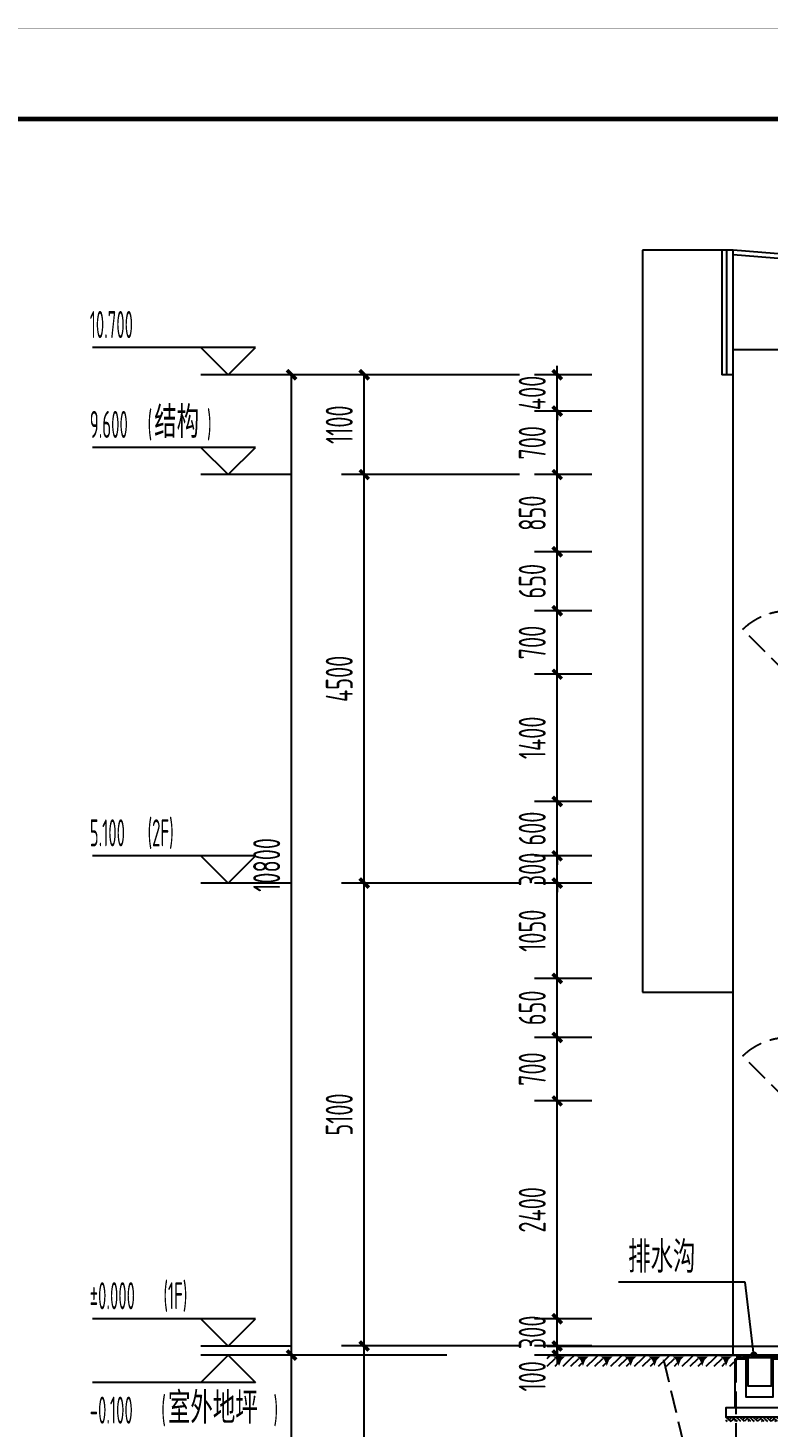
# Model space of a CAD drawing. Extents: x -19968 to 86481, y -139706 to -66979.
# Drawn here: x 8407 to 16564, y -95715 to -80302 of the extents above; entities that cross this region are included whole.
import ezdxf

# ---------------------------------------------------------------- set-up
doc = ezdxf.new("R2010")
doc.units = 0
doc.header["$LTSCALE"] = 1000
doc.header["$MEASUREMENT"] = 0
doc.linetypes.add('DASH', pattern=[0.35, 0.25, -0.1])
for name, color, linetype in [('01-标注_尺寸', 124, 'Continuous'), ('01-标注_标高', 200, 'Continuous'), ('01-标注_符号', 200, 'Continuous'), ('01-标注_轴线坐标', 132, 'Continuous'), ('02-TEXT_标注', 130, 'Continuous'), ('05-填充_天正', 26, 'Continuous'), ('A-D_龙骨', 152, 'Continuous'), ('A-SUR_保温', 222, 'Continuous'), ('A-SUR_看线', 231, 'Continuous'), ('A-SUR_面层', 191, 'Continuous'), ('A_STR-砌块墙', 121, 'Continuous'), ('构造物', 145, 'Continuous')]:
    doc.layers.add(name, color=color, linetype=linetype)
doc.layers.add('04-不打印_辅助线', color=165, linetype='Continuous', plot=False)
doc.styles.add('_TCH_DIM', font='ros1.shx', dxfattribs={"width": 0.75, "bigfont": 'jd.shx'})
doc.styles.add('_TCH_DIM_T3', font='ros1.shx', dxfattribs={"width": 0.705882, "bigfont": 'jd.shx'})
doc.dimstyles.new('_TCH_ARCH&&100', dxfattribs={"dimtxt": 297.5, "dimasz": 100, "dimexe": 250, "dimexo": 300, "dimgap": 126.25, "dimtad": 1, "dimdec": 0, "dimzin": 0, "dimdsep": 46, "dimtxsty": '_TCH_DIM_T3', "dimblk": 'ARCHTICK', "dimcen": 0.09, "dimclrt": 7, "dimazin": 2, "dimtfac": 1, "dimtdec": 0, "dimtix": 1, "dimtmove": 2, "dimatfit": 3, "dimfxl": 0, "dimtolj": 1, "dimtzin": 0, "dimarcsym": 0})
pattern_1 = [(45, (4697.017, 670), (-17.96051, 17.96051), []), (45, (4714.977, 670), (-17.96051, 17.96051), [12.7, -6.35])]

# ---------------------------------------------------------------- blocks, each defined once
blk = doc.blocks.new('A$C0F0450A9')
for points in [[(-125, 0), (-125, -1372)], [(-75, 0), (-75, -1372)], [(16900, -1372), (0, 0)], [(16282, -1372), (0, -50)], [(775, -113), (775, -1372)], [(825, -117), (825, -1372)], [(1675, -186), (1675, -1372)], [(1725, -190), (1725, -1372)], [(2575, -259), (2575, -1372)], [(2625, -263), (2625, -1372)], [(3475, -332), (3475, -1372)], [(3525, -336), (3525, -1372)], [(4375, -405), (4375, -1372)], [(4425, -409), (4425, -1372)], [(5275, -478), (5275, -1372)], [(5325, -483), (5325, -1372)], [(6175, -552), (6175, -1372)], [(6225, -556), (6225, -1372)], [(7075, -625), (7075, -1372)], [(7125, -629), (7125, -1372)], [(7975, -698), (7975, -1372)], [(8025, -702), (8025, -1372)], [(8875, -771), (8875, -1372)], [(8925, -775), (8925, -1372)], [(9775, -844), (9775, -1372)], [(9825, -848), (9825, -1372)], [(10675, -917), (10675, -1372)], [(10725, -921), (10725, -1372)], [(11575, -990), (11575, -1372)], [(11625, -994), (11625, -1372)], [(12475, -1063), (12475, -1372)], [(12525, -1067), (12525, -1372)], [(13375, -1136), (13375, -1372)], [(13425, -1140), (13425, -1372)], [(14275, -1209), (14275, -1372)], [(14325, -1213), (14325, -1372)], [(0, -1372), (-125, -1372)], [(15175, -1282), (15175, -1372)], [(15225, -1286), (15225, -1372)], [(16075, -1355), (16075, -1372)], [(16125, -1360), (16125, -1372)]]:
    blk.add_lwpolyline(points)
blk = doc.blocks.new('图框-A1+1-4')
for points, const_width in [([(0, 0), (1051, 0), (1051, 594), (0, 594)], 0.05), ([(976, 584), (25, 584), (25, 10), (976, 10)], 0.5)]:
    blk.add_lwpolyline(points, close=True, dxfattribs=dict(const_width=const_width))
blk = doc.blocks.new('A$C64AB60F3')
at = {"layer": 'A-D_龙骨', "linetype": 'DASH'}
blk.add_lwpolyline([(0, 0), (495, 495)], dxfattribs=at)
blk.add_arc((0, 0), 700, 45, 90, dxfattribs=at)
blk = doc.blocks.new('dartt')
at = {"transparency": 33554641}
h = blk.add_hatch(dxfattribs=at)
h.set_pattern_fill('ANSI32', color=26)
h.set_pattern_definition([(45, (1294.211, 122.3605), (-3.367596, 3.367596), []), (45, (1296.4563, 122.3605), (-3.367596, 3.367596), [])])
edge = h.paths.add_edge_path()
edge.add_arc((0, 21), 4, 0, 90)
edge.add_line((0, 25), (0, 0))
edge.add_line((0, 0), (25, 0))
edge.add_arc((21, 0), 4, 0, 90)
edge.add_line((21, 4), (4, 4))
edge.add_line((4, 4), (4, 21))
blk.add_lwpolyline([(0, 25), (0, 0), (25, 0)])
blk.add_lwpolyline([(0, 25), (0, 25, -0.414214), (4, 21), (4, 4), (21, 4, -0.414214), (25, 0), (25, 0)], format="xyb")
blk = doc.blocks.new('$LinePat$素土夯实')
at = {"color": 0}
for p, q in [((0, -210), (210, 0)), ((120, -300), (420, 0)), ((420, 0), (608, -188)), ((495, -300), (795, 0)), ((615, 0), (705, -90)), ((210, -210), (300, -300)), ((315, -105), (502, -293)), ((705, -300), (795, -210))]:
    blk.add_line(p, q, dxfattribs=at)
blk = doc.blocks.new('drsrtg')
at = {"layer": '05-填充_天正'}
h = blk.add_hatch(dxfattribs=at)
h.set_pattern_fill('ANSI33', color=256, scale=8)
h.set_pattern_definition([(45, (4711.517, 670), (-17.96051, 17.96051), []), (45, (4729.477, 670), (-17.96051, 17.96051), [12.7, -6.35])])
h.paths.add_polyline_path([(-608, 580), (-608, 550), (-513, 550), (-513, 580)])
h = blk.add_hatch(dxfattribs=at)
h.set_pattern_fill('ANSI33', color=256, scale=8)
h.set_pattern_definition(pattern_1)
h.paths.add_polyline_path([(-448, 550), (-448, 580), (-498, 580), (-498, 550)])
h = blk.add_hatch(dxfattribs=at)
h.set_pattern_fill('ANSI33', color=256, scale=8)
h.set_pattern_definition(pattern_1)
h.paths.add_polyline_path([(-383, 550), (-383, 580), (-433, 580), (-433, 550)])
h = blk.add_hatch(dxfattribs=at)
h.set_pattern_fill('ANSI33', color=256, scale=8)
h.set_pattern_definition(pattern_1)
h.paths.add_polyline_path([(-318, 550), (-318, 580), (-368, 580), (-368, 550)])
h = blk.add_hatch(dxfattribs=at)
h.set_pattern_fill('ANSI33', color=256, scale=8)
h.set_pattern_definition(pattern_1)
h.paths.add_polyline_path([(-253, 550), (-253, 580), (-303, 580), (-303, 550)])
h = blk.add_hatch(dxfattribs=at)
h.set_pattern_fill('ANSI33', color=256, scale=8)
h.set_pattern_definition([(45, (4721.517, 670), (-17.96051, 17.96051), []), (45, (4739.477, 670), (-17.96051, 17.96051), [12.7, -6.35])])
h.paths.add_polyline_path([(-108, 550), (-108, 580), (-238, 580), (-238, 550)])
blk.add_lwpolyline([(-500, 550), (-500, 240), (-240, 240), (-240, 550)], dxfattribs=at)
at = {"layer": 'A-SUR_面层'}
for p, q in [((-108, 580), (-608, 580)), ((-608, 550), (-608, 580)), ((-108, 550), (-608, 550)), ((-513, 550), (-513, 580)), ((-498, 550), (-498, 580)), ((-448, 550), (-448, 580)), ((-433, 550), (-433, 580)), ((-383, 550), (-383, 580)), ((-368, 550), (-368, 580)), ((-318, 550), (-318, 580)), ((-303, 550), (-303, 580)), ((-253, 550), (-253, 580)), ((-238, 550), (-238, 580)), ((-108, 550), (-108, 580))]:
    blk.add_line(p, q, dxfattribs=at)
at = {"layer": 'A_STR-砌块墙'}
for points in [[(-640, 540), (-520, 540), (-520, 120), (-220, 120), (-220, 540), (-100, 540), (-100, 0), (-640, 0), (-640, 540)], [(-100, 0), (-740, 0), (-740, -100), (0, -100), (0, 0), (-520, 0)]]:
    blk.add_lwpolyline(points, dxfattribs=at)
at = {"layer": 'A-SUR_看线', "xscale": -0.1861635220123852, "yscale": 0.1666666666666667, "zscale": 0.1666666666666667}
for p in [(-592, -100), (-444, -100), (-296, -100), (-148, -100), (0, -100)]:
    blk.add_blockref('$LinePat$素土夯实', p, dxfattribs=at)
at = {"layer": '构造物', "linetype": 'DASH', "ltscale": 0.2}
blk.add_blockref('dartt', (-620, 540), dxfattribs=at)
at = {"layer": '构造物', "linetype": 'DASH', "ltscale": 0.2, "xscale": -1}
blk.add_blockref('dartt', (-100, 540), dxfattribs=at)
blk = doc.blocks.new('_ArchTick')
at = {"color": 0, "linetype": 'ByBlock', "const_width": 0.4}
blk.add_lwpolyline([(-0.5, -0.5), (0.5, 0.5)], dxfattribs=at)
blk = doc.blocks.new('*D118')
at = {"layer": '01-标注_轴线坐标', "color": 0, "lineweight": -2, "transparency": 16777216}
for p, q in [((13823, -94822), (11863, -94822)), ((12113, -98272), (12113, -94822)), ((13823, -98272), (11863, -98272))]:
    blk.add_line(p, q, dxfattribs=at)
at = {"layer": 'Defpoints', "color": 0, "transparency": 16777216}
for p in [(12113, -94822), (14123, -94822), (14123, -98272)]:
    blk.add_point(p, dxfattribs=at)
at = {"layer": '01-标注_轴线坐标', "color": 0, "lineweight": -2, "transparency": 16777216, "xscale": 100, "yscale": 100, "zscale": 100}
for p, rotation in [((12113, -94822), 90), ((12113, -98272), 270)]:
    blk.add_blockref('_ArchTick', p, dxfattribs=dict(at, rotation=rotation))
at = {"layer": '01-标注_轴线坐标', "color": 7, "transparency": 16777216, "insert": (11838, -96547), "char_height": 297.5, "attachment_point": 5, "rotation": 90, "style": '_TCH_DIM_T3'}
blk.add_mtext('\\A1;3450', dxfattribs=at)
blk = doc.blocks.new('*D119')
at = {"layer": '01-标注_轴线坐标', "color": 0, "lineweight": -2, "transparency": 16777216}
for p, q in [((13823, -89722), (11863, -89722)), ((12113, -94822), (12113, -89722)), ((13823, -94822), (11863, -94822))]:
    blk.add_line(p, q, dxfattribs=at)
at = {"layer": 'Defpoints', "color": 0, "transparency": 16777216}
for p in [(12113, -89722), (14123, -89722), (14123, -94822)]:
    blk.add_point(p, dxfattribs=at)
at = {"layer": '01-标注_轴线坐标', "color": 0, "lineweight": -2, "transparency": 16777216, "xscale": 100, "yscale": 100, "zscale": 100}
for p, rotation in [((12113, -89722), 90), ((12113, -94822), 270)]:
    blk.add_blockref('_ArchTick', p, dxfattribs=dict(at, rotation=rotation))
at = {"layer": '01-标注_轴线坐标', "color": 7, "transparency": 16777216, "insert": (11838, -92272), "char_height": 297.5, "attachment_point": 5, "rotation": 90, "style": '_TCH_DIM_T3'}
blk.add_mtext('\\A1;5100', dxfattribs=at)
blk = doc.blocks.new('*D120')
at = {"layer": '01-标注_轴线坐标', "color": 0, "lineweight": -2, "transparency": 16777216}
for p, q in [((13823, -85222), (11863, -85222)), ((12113, -89722), (12113, -85222)), ((13823, -89722), (11863, -89722))]:
    blk.add_line(p, q, dxfattribs=at)
at = {"layer": 'Defpoints', "color": 0, "transparency": 16777216}
for p in [(12113, -85222), (14123, -85222), (14123, -89722)]:
    blk.add_point(p, dxfattribs=at)
at = {"layer": '01-标注_轴线坐标', "color": 0, "lineweight": -2, "transparency": 16777216, "xscale": 100, "yscale": 100, "zscale": 100}
for p, rotation in [((12113, -85222), 90), ((12113, -89722), 270)]:
    blk.add_blockref('_ArchTick', p, dxfattribs=dict(at, rotation=rotation))
at = {"layer": '01-标注_轴线坐标', "color": 7, "transparency": 16777216, "insert": (11838, -87472), "char_height": 297.5, "attachment_point": 5, "rotation": 90, "style": '_TCH_DIM_T3'}
blk.add_mtext('\\A1;4500', dxfattribs=at)
blk = doc.blocks.new('*D121')
at = {"layer": '01-标注_轴线坐标', "color": 0, "lineweight": -2, "transparency": 16777216}
for p, q in [((13823, -84122), (11863, -84122)), ((12113, -85222), (12113, -84122)), ((13823, -85222), (11863, -85222))]:
    blk.add_line(p, q, dxfattribs=at)
at = {"layer": 'Defpoints', "color": 0, "transparency": 16777216}
for p in [(12113, -84122), (14123, -84122), (14123, -85222)]:
    blk.add_point(p, dxfattribs=at)
at = {"layer": '01-标注_轴线坐标', "color": 0, "lineweight": -2, "transparency": 16777216, "xscale": 100, "yscale": 100, "zscale": 100}
for p, rotation in [((12113, -84122), 90), ((12113, -85222), 270)]:
    blk.add_blockref('_ArchTick', p, dxfattribs=dict(at, rotation=rotation))
at = {"layer": '01-标注_轴线坐标', "color": 7, "transparency": 16777216, "insert": (11838, -84672), "char_height": 297.5, "attachment_point": 5, "rotation": 90, "style": '_TCH_DIM_T3'}
blk.add_mtext('\\A1;1100', dxfattribs=at)
blk = doc.blocks.new('*D122')
at = {"layer": '01-标注_轴线坐标', "color": 0, "lineweight": -2, "transparency": 16777216}
for p, q in [((13023, -94922), (11063, -94922)), ((11313, -104772), (11313, -94922)), ((13023, -104772), (11063, -104772))]:
    blk.add_line(p, q, dxfattribs=at)
at = {"layer": 'Defpoints', "color": 0, "transparency": 16777216}
for p in [(11313, -94922), (13323, -94922), (13323, -104772)]:
    blk.add_point(p, dxfattribs=at)
at = {"layer": '01-标注_轴线坐标', "color": 0, "lineweight": -2, "transparency": 16777216, "xscale": 100, "yscale": 100, "zscale": 100}
for p, rotation in [((11313, -94922), 90), ((11313, -104772), 270)]:
    blk.add_blockref('_ArchTick', p, dxfattribs=dict(at, rotation=rotation))
at = {"layer": '01-标注_轴线坐标', "color": 7, "transparency": 16777216, "insert": (11038, -99847), "char_height": 297.5, "attachment_point": 5, "rotation": 90, "style": '_TCH_DIM_T3'}
blk.add_mtext('\\A1;9850', dxfattribs=at)
blk = doc.blocks.new('*D123')
at = {"layer": '01-标注_轴线坐标', "color": 0, "lineweight": -2, "transparency": 16777216}
for p, q in [((13023, -84122), (11063, -84122)), ((11313, -94922), (11313, -84122)), ((13023, -94922), (11063, -94922))]:
    blk.add_line(p, q, dxfattribs=at)
at = {"layer": 'Defpoints', "color": 0, "transparency": 16777216}
for p in [(11313, -84122), (13323, -84122), (13323, -94922)]:
    blk.add_point(p, dxfattribs=at)
at = {"layer": '01-标注_轴线坐标', "color": 0, "lineweight": -2, "transparency": 16777216, "xscale": 100, "yscale": 100, "zscale": 100}
for p, rotation in [((11313, -84122), 90), ((11313, -94922), 270)]:
    blk.add_blockref('_ArchTick', p, dxfattribs=dict(at, rotation=rotation))
at = {"layer": '01-标注_轴线坐标', "color": 7, "transparency": 16777216, "insert": (11038, -89522), "char_height": 297.5, "attachment_point": 5, "rotation": 90, "style": '_TCH_DIM_T3'}
blk.add_mtext('\\A1;10800', dxfattribs=at)
blk = doc.blocks.new('*D124')
at = {"layer": '01-标注_尺寸', "color": 0, "lineweight": -2, "transparency": 16777216}
for p, q in [((14240, -94822), (14240, -94722)), ((14621, -94822), (13990, -94822)), ((14621, -94922), (13990, -94922)), ((14240, -94922), (14240, -94822)), ((14240, -94922), (14240, -95022))]:
    blk.add_line(p, q, dxfattribs=at)
at = {"layer": 'Defpoints', "color": 0, "transparency": 16777216}
for p in [(14240, -94822), (14921, -94822), (14921, -94922)]:
    blk.add_point(p, dxfattribs=at)
at = {"layer": '01-标注_尺寸', "color": 0, "lineweight": -2, "transparency": 16777216, "xscale": 100, "yscale": 100, "zscale": 100}
for p, rotation in [((14240, -94822), 270), ((14240, -94922), 90)]:
    blk.add_blockref('_ArchTick', p, dxfattribs=dict(at, rotation=rotation))
at = {"layer": '01-标注_尺寸', "color": 7, "transparency": 16777216, "insert": (13965, -95156), "char_height": 297.5, "attachment_point": 5, "rotation": 90, "style": '_TCH_DIM_T3'}
blk.add_mtext('\\A1;100', dxfattribs=at)
blk = doc.blocks.new('*D125')
at = {"layer": '01-标注_尺寸', "color": 0, "lineweight": -2, "transparency": 16777216}
for p, q in [((14240, -94522), (14240, -94422)), ((14621, -94522), (13990, -94522)), ((14240, -94822), (14240, -94522)), ((14621, -94822), (13990, -94822)), ((14240, -94822), (14240, -94922))]:
    blk.add_line(p, q, dxfattribs=at)
at = {"layer": 'Defpoints', "color": 0, "transparency": 16777216}
for p in [(14240, -94522), (14921, -94522), (14921, -94822)]:
    blk.add_point(p, dxfattribs=at)
at = {"layer": '01-标注_尺寸', "color": 0, "lineweight": -2, "transparency": 16777216, "xscale": 100, "yscale": 100, "zscale": 100}
for p, rotation in [((14240, -94522), 270), ((14240, -94822), 90)]:
    blk.add_blockref('_ArchTick', p, dxfattribs=dict(at, rotation=rotation))
at = {"layer": '01-标注_尺寸', "color": 7, "transparency": 16777216, "insert": (13965, -94672), "char_height": 297.5, "attachment_point": 5, "rotation": 90, "style": '_TCH_DIM_T3'}
blk.add_mtext('\\A1;300', dxfattribs=at)
blk = doc.blocks.new('*D126')
at = {"layer": '01-标注_尺寸', "color": 0, "lineweight": -2, "transparency": 16777216}
for p, q in [((14621, -92122), (13990, -92122)), ((14240, -94522), (14240, -92122)), ((14621, -94522), (13990, -94522))]:
    blk.add_line(p, q, dxfattribs=at)
at = {"layer": 'Defpoints', "color": 0, "transparency": 16777216}
for p in [(14240, -92122), (14921, -92122), (14921, -94522)]:
    blk.add_point(p, dxfattribs=at)
at = {"layer": '01-标注_尺寸', "color": 0, "lineweight": -2, "transparency": 16777216, "xscale": 100, "yscale": 100, "zscale": 100}
for p, rotation in [((14240, -92122), 90), ((14240, -94522), 270)]:
    blk.add_blockref('_ArchTick', p, dxfattribs=dict(at, rotation=rotation))
at = {"layer": '01-标注_尺寸', "color": 7, "transparency": 16777216, "insert": (13965, -93322), "char_height": 297.5, "attachment_point": 5, "rotation": 90, "style": '_TCH_DIM_T3'}
blk.add_mtext('\\A1;2400', dxfattribs=at)
blk = doc.blocks.new('*D127')
at = {"layer": '01-标注_尺寸', "color": 0, "lineweight": -2, "transparency": 16777216}
for p, q in [((14621, -91422), (13990, -91422)), ((14240, -92122), (14240, -91422)), ((14621, -92122), (13990, -92122))]:
    blk.add_line(p, q, dxfattribs=at)
at = {"layer": 'Defpoints', "color": 0, "transparency": 16777216}
for p in [(14240, -91422), (14921, -91422), (14921, -92122)]:
    blk.add_point(p, dxfattribs=at)
at = {"layer": '01-标注_尺寸', "color": 0, "lineweight": -2, "transparency": 16777216, "xscale": 100, "yscale": 100, "zscale": 100}
for p, rotation in [((14240, -91422), 90), ((14240, -92122), 270)]:
    blk.add_blockref('_ArchTick', p, dxfattribs=dict(at, rotation=rotation))
at = {"layer": '01-标注_尺寸', "color": 7, "transparency": 16777216, "insert": (13965, -91772), "char_height": 297.5, "attachment_point": 5, "rotation": 90, "style": '_TCH_DIM_T3'}
blk.add_mtext('\\A1;700', dxfattribs=at)
blk = doc.blocks.new('*D128')
at = {"layer": '01-标注_尺寸', "color": 0, "lineweight": -2, "transparency": 16777216}
for p, q in [((14621, -90772), (13990, -90772)), ((14240, -91422), (14240, -90772)), ((14621, -91422), (13990, -91422))]:
    blk.add_line(p, q, dxfattribs=at)
at = {"layer": 'Defpoints', "color": 0, "transparency": 16777216}
for p in [(14240, -90772), (14921, -90772), (14921, -91422)]:
    blk.add_point(p, dxfattribs=at)
at = {"layer": '01-标注_尺寸', "color": 0, "lineweight": -2, "transparency": 16777216, "xscale": 100, "yscale": 100, "zscale": 100}
for p, rotation in [((14240, -90772), 90), ((14240, -91422), 270)]:
    blk.add_blockref('_ArchTick', p, dxfattribs=dict(at, rotation=rotation))
at = {"layer": '01-标注_尺寸', "color": 7, "transparency": 16777216, "insert": (13965, -91097), "char_height": 297.5, "attachment_point": 5, "rotation": 90, "style": '_TCH_DIM_T3'}
blk.add_mtext('\\A1;650', dxfattribs=at)
blk = doc.blocks.new('*D129')
at = {"layer": '01-标注_尺寸', "color": 0, "lineweight": -2, "transparency": 16777216}
for p, q in [((14621, -89722), (13990, -89722)), ((14240, -90772), (14240, -89722)), ((14621, -90772), (13990, -90772))]:
    blk.add_line(p, q, dxfattribs=at)
at = {"layer": 'Defpoints', "color": 0, "transparency": 16777216}
for p in [(14240, -89722), (14921, -89722), (14921, -90772)]:
    blk.add_point(p, dxfattribs=at)
at = {"layer": '01-标注_尺寸', "color": 0, "lineweight": -2, "transparency": 16777216, "xscale": 100, "yscale": 100, "zscale": 100}
for p, rotation in [((14240, -89722), 90), ((14240, -90772), 270)]:
    blk.add_blockref('_ArchTick', p, dxfattribs=dict(at, rotation=rotation))
at = {"layer": '01-标注_尺寸', "color": 7, "transparency": 16777216, "insert": (13965, -90247), "char_height": 297.5, "attachment_point": 5, "rotation": 90, "style": '_TCH_DIM_T3'}
blk.add_mtext('\\A1;1050', dxfattribs=at)
blk = doc.blocks.new('*D130')
at = {"layer": '01-标注_尺寸', "color": 0, "lineweight": -2, "transparency": 16777216}
for p, q in [((14240, -89422), (14240, -89322)), ((14621, -89422), (13990, -89422)), ((14240, -89722), (14240, -89422)), ((14621, -89722), (13990, -89722)), ((14240, -89722), (14240, -89822))]:
    blk.add_line(p, q, dxfattribs=at)
at = {"layer": 'Defpoints', "color": 0, "transparency": 16777216}
for p in [(14240, -89422), (14921, -89422), (14921, -89722)]:
    blk.add_point(p, dxfattribs=at)
at = {"layer": '01-标注_尺寸', "color": 0, "lineweight": -2, "transparency": 16777216, "xscale": 100, "yscale": 100, "zscale": 100}
for p, rotation in [((14240, -89422), 270), ((14240, -89722), 90)]:
    blk.add_blockref('_ArchTick', p, dxfattribs=dict(at, rotation=rotation))
at = {"layer": '01-标注_尺寸', "color": 7, "transparency": 16777216, "insert": (13965, -89572), "char_height": 297.5, "attachment_point": 5, "rotation": 90, "style": '_TCH_DIM_T3'}
blk.add_mtext('\\A1;300', dxfattribs=at)
blk = doc.blocks.new('*D131')
at = {"layer": '01-标注_尺寸', "color": 0, "lineweight": -2, "transparency": 16777216}
for p, q in [((14240, -88822), (14240, -88722)), ((14621, -88822), (13990, -88822)), ((14240, -89422), (14240, -88822)), ((14621, -89422), (13990, -89422)), ((14240, -89422), (14240, -89522))]:
    blk.add_line(p, q, dxfattribs=at)
at = {"layer": 'Defpoints', "color": 0, "transparency": 16777216}
for p in [(14240, -88822), (14921, -88822), (14921, -89422)]:
    blk.add_point(p, dxfattribs=at)
at = {"layer": '01-标注_尺寸', "color": 0, "lineweight": -2, "transparency": 16777216, "xscale": 100, "yscale": 100, "zscale": 100}
for p, rotation in [((14240, -88822), 270), ((14240, -89422), 90)]:
    blk.add_blockref('_ArchTick', p, dxfattribs=dict(at, rotation=rotation))
at = {"layer": '01-标注_尺寸', "color": 7, "transparency": 16777216, "insert": (13965, -89122), "char_height": 297.5, "attachment_point": 5, "rotation": 90, "style": '_TCH_DIM_T3'}
blk.add_mtext('\\A1;600', dxfattribs=at)
blk = doc.blocks.new('*D132')
at = {"layer": '01-标注_尺寸', "color": 0, "lineweight": -2, "transparency": 16777216}
for p, q in [((14621, -87422), (13990, -87422)), ((14240, -88822), (14240, -87422)), ((14621, -88822), (13990, -88822))]:
    blk.add_line(p, q, dxfattribs=at)
at = {"layer": 'Defpoints', "color": 0, "transparency": 16777216}
for p in [(14240, -87422), (14921, -87422), (14921, -88822)]:
    blk.add_point(p, dxfattribs=at)
at = {"layer": '01-标注_尺寸', "color": 0, "lineweight": -2, "transparency": 16777216, "xscale": 100, "yscale": 100, "zscale": 100}
for p, rotation in [((14240, -87422), 90), ((14240, -88822), 270)]:
    blk.add_blockref('_ArchTick', p, dxfattribs=dict(at, rotation=rotation))
at = {"layer": '01-标注_尺寸', "color": 7, "transparency": 16777216, "insert": (13965, -88122), "char_height": 297.5, "attachment_point": 5, "rotation": 90, "style": '_TCH_DIM_T3'}
blk.add_mtext('\\A1;1400', dxfattribs=at)
blk = doc.blocks.new('*D133')
at = {"layer": '01-标注_尺寸', "color": 0, "lineweight": -2, "transparency": 16777216}
for p, q in [((14621, -86722), (13990, -86722)), ((14240, -87422), (14240, -86722)), ((14621, -87422), (13990, -87422))]:
    blk.add_line(p, q, dxfattribs=at)
at = {"layer": 'Defpoints', "color": 0, "transparency": 16777216}
for p in [(14240, -86722), (14921, -86722), (14921, -87422)]:
    blk.add_point(p, dxfattribs=at)
at = {"layer": '01-标注_尺寸', "color": 0, "lineweight": -2, "transparency": 16777216, "xscale": 100, "yscale": 100, "zscale": 100}
for p, rotation in [((14240, -86722), 90), ((14240, -87422), 270)]:
    blk.add_blockref('_ArchTick', p, dxfattribs=dict(at, rotation=rotation))
at = {"layer": '01-标注_尺寸', "color": 7, "transparency": 16777216, "insert": (13965, -87072), "char_height": 297.5, "attachment_point": 5, "rotation": 90, "style": '_TCH_DIM_T3'}
blk.add_mtext('\\A1;700', dxfattribs=at)
blk = doc.blocks.new('*D134')
at = {"layer": '01-标注_尺寸', "color": 0, "lineweight": -2, "transparency": 16777216}
for p, q in [((14621, -86072), (13990, -86072)), ((14240, -86722), (14240, -86072)), ((14621, -86722), (13990, -86722))]:
    blk.add_line(p, q, dxfattribs=at)
at = {"layer": 'Defpoints', "color": 0, "transparency": 16777216}
for p in [(14240, -86072), (14921, -86072), (14921, -86722)]:
    blk.add_point(p, dxfattribs=at)
at = {"layer": '01-标注_尺寸', "color": 0, "lineweight": -2, "transparency": 16777216, "xscale": 100, "yscale": 100, "zscale": 100}
for p, rotation in [((14240, -86072), 90), ((14240, -86722), 270)]:
    blk.add_blockref('_ArchTick', p, dxfattribs=dict(at, rotation=rotation))
at = {"layer": '01-标注_尺寸', "color": 7, "transparency": 16777216, "insert": (13965, -86397), "char_height": 297.5, "attachment_point": 5, "rotation": 90, "style": '_TCH_DIM_T3'}
blk.add_mtext('\\A1;650', dxfattribs=at)
blk = doc.blocks.new('*D135')
at = {"layer": '01-标注_尺寸', "color": 0, "lineweight": -2, "transparency": 16777216}
for p, q in [((14621, -85222), (13990, -85222)), ((14240, -86072), (14240, -85222)), ((14621, -86072), (13990, -86072))]:
    blk.add_line(p, q, dxfattribs=at)
at = {"layer": 'Defpoints', "color": 0, "transparency": 16777216}
for p in [(14240, -85222), (14921, -85222), (14921, -86072)]:
    blk.add_point(p, dxfattribs=at)
at = {"layer": '01-标注_尺寸', "color": 0, "lineweight": -2, "transparency": 16777216, "xscale": 100, "yscale": 100, "zscale": 100}
for p, rotation in [((14240, -85222), 90), ((14240, -86072), 270)]:
    blk.add_blockref('_ArchTick', p, dxfattribs=dict(at, rotation=rotation))
at = {"layer": '01-标注_尺寸', "color": 7, "transparency": 16777216, "insert": (13965, -85647), "char_height": 297.5, "attachment_point": 5, "rotation": 90, "style": '_TCH_DIM_T3'}
blk.add_mtext('\\A1;850', dxfattribs=at)
blk = doc.blocks.new('*D136')
at = {"layer": '01-标注_尺寸', "color": 0, "lineweight": -2, "transparency": 16777216}
for p, q in [((14621, -84522), (13990, -84522)), ((14240, -85222), (14240, -84522)), ((14621, -85222), (13990, -85222))]:
    blk.add_line(p, q, dxfattribs=at)
at = {"layer": 'Defpoints', "color": 0, "transparency": 16777216}
for p in [(14240, -84522), (14921, -84522), (14921, -85222)]:
    blk.add_point(p, dxfattribs=at)
at = {"layer": '01-标注_尺寸', "color": 0, "lineweight": -2, "transparency": 16777216, "xscale": 100, "yscale": 100, "zscale": 100}
for p, rotation in [((14240, -84522), 90), ((14240, -85222), 270)]:
    blk.add_blockref('_ArchTick', p, dxfattribs=dict(at, rotation=rotation))
at = {"layer": '01-标注_尺寸', "color": 7, "transparency": 16777216, "insert": (13965, -84872), "char_height": 297.5, "attachment_point": 5, "rotation": 90, "style": '_TCH_DIM_T3'}
blk.add_mtext('\\A1;700', dxfattribs=at)
blk = doc.blocks.new('*D137')
at = {"layer": '01-标注_尺寸', "color": 0, "lineweight": -2, "transparency": 16777216}
for p, q in [((14621, -84122), (13990, -84122)), ((14240, -84122), (14240, -84022)), ((14240, -84522), (14240, -84122)), ((14621, -84522), (13990, -84522)), ((14240, -84522), (14240, -84622))]:
    blk.add_line(p, q, dxfattribs=at)
at = {"layer": 'Defpoints', "color": 0, "transparency": 16777216}
for p in [(14240, -84122), (14921, -84122), (14921, -84522)]:
    blk.add_point(p, dxfattribs=at)
at = {"layer": '01-标注_尺寸', "color": 0, "lineweight": -2, "transparency": 16777216, "xscale": 100, "yscale": 100, "zscale": 100}
for p, rotation in [((14240, -84122), 270), ((14240, -84522), 90)]:
    blk.add_blockref('_ArchTick', p, dxfattribs=dict(at, rotation=rotation))
at = {"layer": '01-标注_尺寸', "color": 7, "transparency": 16777216, "insert": (13965, -84322), "char_height": 297.5, "attachment_point": 5, "rotation": 90, "style": '_TCH_DIM_T3'}
blk.add_mtext('\\A1;400', dxfattribs=at)
blk = doc.blocks.new('$LinePat$自然土壤')
at = {"color": 0}
for p, q in [((0, -90), (71, -19)), ((0, -300), (211, -89)), ((210, -300), (286, -224)), ((420, -300), (630, -90))]:
    blk.add_line(p, q, dxfattribs=at)
for points in [[(0, 0), (630, 0), (168, -45), (462, -45)], [(168, -45), (462, -45), (252, -132), (378, -132)], [(252, -132), (378, -132), (315, -300)]]:
    blk.add_solid(points, dxfattribs=at)

msp = doc.modelspace()

# ---------------------------------------------------------------- linework, layer by layer
at = {"layer": '01-标注_标高'}
for p, q in [((10913.1, -83822.4), (9118.1, -83822.4)), ((10613.1, -84122.4), (10313.1, -83822.4)), ((10613.1, -84122.4), (10913.1, -83822.4)), ((11313.1, -84122.4), (10313.1, -84122.4)), ((10913.1, -84922.4), (9118.1, -84922.4)), ((10613.1, -85222.4), (10313.1, -84922.4)), ((10613.1, -85222.4), (10913.1, -84922.4)), ((11313.1, -85222.4), (10313.1, -85222.4)), ((10913.1, -89422.4), (9118.1, -89422.4)), ((10613.1, -89722.4), (10313.1, -89422.4)), ((10613.1, -89722.4), (10913.1, -89422.4)), ((11313.1, -89722.4), (10313.1, -89722.4)), ((10913.1, -94522.4), (9118.1, -94522.4)), ((10613.1, -94822.4), (10313.1, -94522.4)), ((10613.1, -94822.4), (10913.1, -94522.4)), ((11313.1, -94822.4), (10313.1, -94822.4)), ((10613.1, -94922.4), (10313.1, -95222.4)), ((11313.1, -94922.4), (10313.1, -94922.4)), ((10613.1, -94922.4), (10913.1, -95222.4)), ((10913.1, -95222.4), (9118.1, -95222.4))]:
    msp.add_line(p, q, dxfattribs=at)
at = {"layer": '01-标注_符号'}
for p, q in [((16313.1, -94119.9), (14916.6, -94119.9)), ((16407, -94922.4), (16313.1, -94119.9))]:
    msp.add_line(p, q, dxfattribs=at)
at = {"layer": '01-标注_符号', "const_width": 40}
msp.add_lwpolyline([(16409.3, -94942.3, 1), (16404.7, -94902.5, 1)], format="xyb", close=True, dxfattribs=at)
at = {"layer": '04-不打印_辅助线'}
for points in [[(14129, -94822.4), (46569.5, -94822.4)], [(14129, -94922.4), (46569.5, -94922.4)]]:
    msp.add_lwpolyline(points, dxfattribs=at)
at = {"layer": 'A-SUR_保温', "linetype": 'DASH'}
for points in [[(15411.5, -94972.4), (16210, -98302.4)], [(16210, -94972.4), (16210, -98302.4)]]:
    msp.add_lwpolyline(points, dxfattribs=at)
at = {"layer": 'A-SUR_看线'}
for points in [[(15180, -82750.1), (15180, -90922.4)], [(16180, -82750.1), (15180, -82750.1)], [(16180, -83844), (16180, -82750.1)], [(16180, -94922.4), (16180, -83844), (16780, -83844), (16780, -84122.4)], [(15180, -90922.4), (16180, -90922.4)]]:
    msp.add_lwpolyline(points, dxfattribs=at)
at = {"layer": 'A_STR-砌块墙'}
msp.add_lwpolyline([(16232, -94922.4), (14128.5, -94922.4)], dxfattribs=at)

# ---------------------------------------------------------------- block references
at = {"xscale": 100, "yscale": 100, "zscale": 100}
msp.add_blockref('图框-A1+1-4', (-18622, -139704), dxfattribs=at)
at = {"xscale": -1}
for p in [(16780, -87422.4), (16780, -92122.4)]:
    msp.add_blockref('A$C64AB60F3', p, dxfattribs=at)
msp.add_blockref('drsrtg', (16840, -95502.4))
at = {"layer": '05-填充_天正', "xscale": 0.4172537858095493, "yscale": 0.4, "zscale": 0.4, "rotation": 359.9999999999552}
for p in [(14129, -94922.4), (14391.9, -94922.4), (14654.8, -94922.4), (14917.7, -94922.4), (15180.5, -94922.4), (15443.4, -94922.4), (15706.3, -94922.4), (15969.1, -94922.4)]:
    msp.add_blockref('$LinePat$自然土壤', p, dxfattribs=at)
at = {"layer": 'A-SUR_看线'}
msp.add_blockref('A$C0F0450A9', (16180, -82750.1), dxfattribs=at)

# ---------------------------------------------------------------- texts
at = {"layer": '02-TEXT_标注', "style": '_TCH_DIM'}
for s, height, width, p in [('10.700', 297.5, 0.529412, (9088.1, -83717.4)), ('结构', 347.29, 0.75, (9798.7, -84817.4)), ('9.600', 297.5, 0.529412, (9088.1, -84817.4)), ('(', 297.5, 0.529412, (9725.2, -84817.4)), (')', 297.5, 0.529412, (10380.7, -84817.4)), ('5.100', 297.5, 0.529412, (9088.1, -89317.4)), ('(2F)', 297.5, 0.529412, (9725.2, -89317.4)), ('排水沟', 347.29, 0.75, (15021.6, -94014.9)), ('%%P0.000', 297.5, 0.529412, (9088.1, -94417.4)), ('(1F)', 297.5, 0.529412, (9900.3, -94417.4)), ('-0.100', 297.5, 0.529412, (9088.1, -95677.4)), ('(', 297.5, 0.529412, (9876.1, -95677.4)), ('室外地坪', 347.29, 0.75, (9949.6, -95677.4)), (')', 297.5, 0.529412, (11113.6, -95677.4))]:
    msp.add_text(s, height=height, dxfattribs=dict(at, width=width)).set_placement(p)

# ---------------------------------------------------------------- dimensions: what is measured, and where the dimension line sits
at = {"layer": '01-标注_尺寸'}
for p1, p2, picture, middle in [((14921, -84522.4), (14921, -84122.4), '*D137', (13964.6, -84322.4)), ((14921, -85222.4), (14921, -84522.4), '*D136', (13964.6, -84872.4)), ((14921, -86072.4), (14921, -85222.4), '*D135', (13964.6, -85647.4)), ((14921, -86722.4), (14921, -86072.4), '*D134', (13964.6, -86397.4)), ((14921, -87422.4), (14921, -86722.4), '*D133', (13964.6, -87072.4)), ((14921, -88822.4), (14921, -87422.4), '*D132', (13964.6, -88122.4)), ((14921, -89422.4), (14921, -88822.4), '*D131', (13964.6, -89122.4)), ((14921, -89722.4), (14921, -89422.4), '*D130', (13964.6, -89572.4)), ((14921, -90772.4), (14921, -89722.4), '*D129', (13964.6, -90247.4)), ((14921, -91422.4), (14921, -90772.4), '*D128', (13964.6, -91097.4)), ((14921, -92122.4), (14921, -91422.4), '*D127', (13964.6, -91772.4)), ((14921, -94522.4), (14921, -92122.4), '*D126', (13964.6, -93322.4)), ((14921, -94822.4), (14921, -94522.4), '*D125', (13964.6, -94672.4))]:
    dim = msp.add_aligned_dim(p1=p1, p2=p2, distance=681.4, dimstyle='_TCH_ARCH&&100', dxfattribs=at)
    dim.commit()
    dim.dimension.update_dxf_attribs({"geometry": picture, "text_midpoint": middle})
dim = msp.add_linear_dim(base=(14239.6, -94822.4), p1=(14921, -94922.4), p2=(14921, -94822.4), angle=90, dimstyle='_TCH_ARCH&&100', dxfattribs=at)
dim.commit()
dim.dimension.update_dxf_attribs({"geometry": '*D124', "text_midpoint": (13964.6, -95156.3), "dimtype": 161})
at = {"layer": '01-标注_轴线坐标'}
for p1, p2, picture, middle in [((13323, -94922.4), (13323, -84122.4), '*D123', (11038.1, -89522.4)), ((14123, -85222.4), (14123, -84122.4), '*D121', (11838.1, -84672.4)), ((14123, -89722.4), (14123, -85222.4), '*D120', (11838.1, -87472.4)), ((14123, -94822.4), (14123, -89722.4), '*D119', (11838.1, -92272.4)), ((14123, -98272.4), (14123, -94822.4), '*D118', (11838.1, -96547.4)), ((13323, -104772.4), (13323, -94922.4), '*D122', (11038.1, -99847.4))]:
    dim = msp.add_aligned_dim(p1=p1, p2=p2, distance=2010, dimstyle='_TCH_ARCH&&100', dxfattribs=at)
    dim.commit()
    dim.dimension.update_dxf_attribs({"geometry": picture, "text_midpoint": middle})

doc.saveas('drawing.dxf')
